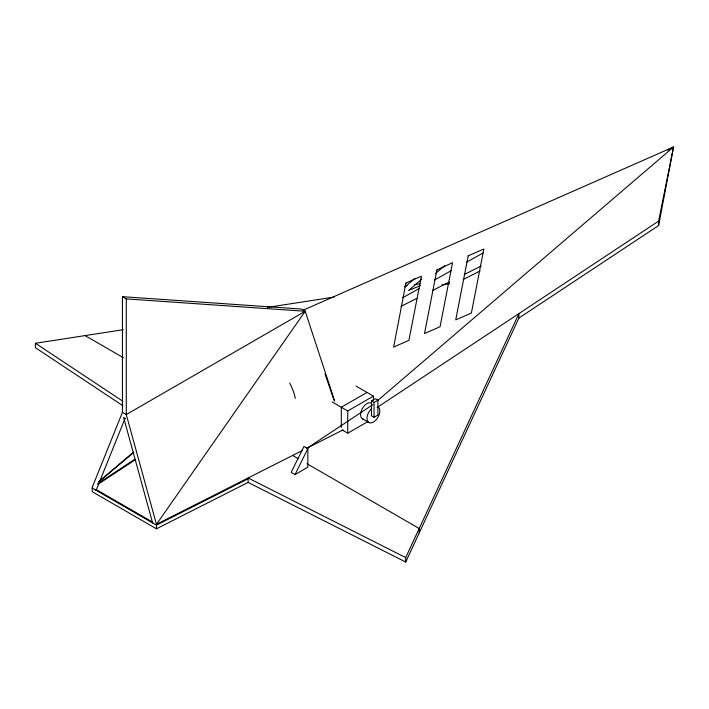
<?xml version="1.0" encoding="UTF-8"?>
<svg xmlns="http://www.w3.org/2000/svg" width="709" height="709" viewBox="0 0 709 709"><rect width="100%" height="100%" fill="white"/><g stroke="black" fill="none" stroke-linecap="round" stroke-linejoin="round"><path stroke-width="1.06" d="M334.701 401.205L305.216 311.26L301.36 309.035L122.427 296.672L122.427 412.337L92.25 487.287L92.25 491.736L156.459 528.808L248.106 482.421L405.699 562.033L518.935 318.031L658.608 225.551L673.55 146.967L303.284 310.143M658.608 225.551L658.608 221.102L673.55 146.967L667.745 150.202M405.699 562.033L405.699 557.584L518.935 313.582L518.935 318.031M295.015 474.596L307.857 448.646L304.01 446.422L291.169 472.371L295.015 474.596L307.857 467.178L307.857 448.646M122.427 296.672L126.282 298.897L305.216 311.26L156.459 524.359L156.459 528.808M371.746 408.464L370.204 410.094A9.084 5.247 -60 0 0 368.148 421.952A9.084 5.247 -60 0 0 377.543 417.964A9.084 5.247 -60 0 0 377.95 406.798M421.784 279.089L408.544 290.522L420.41 285.585M404.848 286.977L414.907 278.318M377.596 400.629L673.55 146.967M435.654 273.417L444.782 265.618M98.968 481.562L133.398 452.209M99.03 481.597L133.779 452.422M306.873 448.416L372.934 404.582M377.117 407.498L658.608 221.102M97.798 483.635L134.781 459.272M97.798 484.442L135.703 459.476M305.216 311.26L126.282 414.561L122.427 412.337M366.987 392.423L341.304 407.25L341.304 427.376M332.131 401.95L347.729 410.954L373.413 396.127L373.413 400.168M371.489 400.948L375.336 398.724L377.906 400.204L377.906 415.04L374.051 417.264L371.489 415.775L371.489 400.948L374.051 402.428L377.906 400.204M342.225 430.026L347.729 433.199L367.705 421.669M402.703 297.727L419.143 288.572M434.617 279.958L451.066 270.803M466.54 262.188L482.989 253.042M302.513 450.437L156.459 524.359L126.282 414.561L126.282 298.897M306.456 448.434L342.979 429.946M248.106 478.779L156.459 525.165L92.25 488.093M400.966 306.377L416.786 298.409M432.605 290.451L449.409 281.987M464.244 274.525L481.048 266.061M463.252 279.47L480.064 271.006M122.949 405.77L35.45 347.72L35.45 343.271L123.286 329.685M267.382 307.396L333.966 297.089M404.919 286.117L407.108 285.78M414.747 284.593L420.207 283.751M442.035 284.823L449.674 283.644M405.699 557.584L248.106 477.972L248.106 482.421M355.98 386.068L373.413 396.127M362.45 418.824L368.875 422.529M85.08 335.596L123.428 357.735M292.64 455.426L298.392 458.75M307.024 463.73L419.196 528.497L419.196 532.946M35.45 343.271L122.949 401.321M325.05 373.98L333.974 400.151M374.051 402.428L374.051 417.264M347.729 410.954L347.729 433.199M289.689 383.135A36.327 20.969 60 0 1 295.316 398.431M363.779 419.232A9.084 5.247 -60 0 1 361.9 409.385A9.084 5.247 -60 0 1 371.534 403.093M405.92 283.059L393.628 347.091L408.907 340.364L421.421 276.173L405.92 283.059M436.904 269.934L424.505 333.54L440.05 326.743L452.546 262.667L436.904 269.934M468.215 255.816L455.727 319.892L471.37 313.05L483.866 248.974L468.215 255.816M125.094 418.328L96.105 490.318L96.105 489.511L152.612 522.134L152.612 522.941L123.614 417.477L125.094 418.328"/></g></svg>
